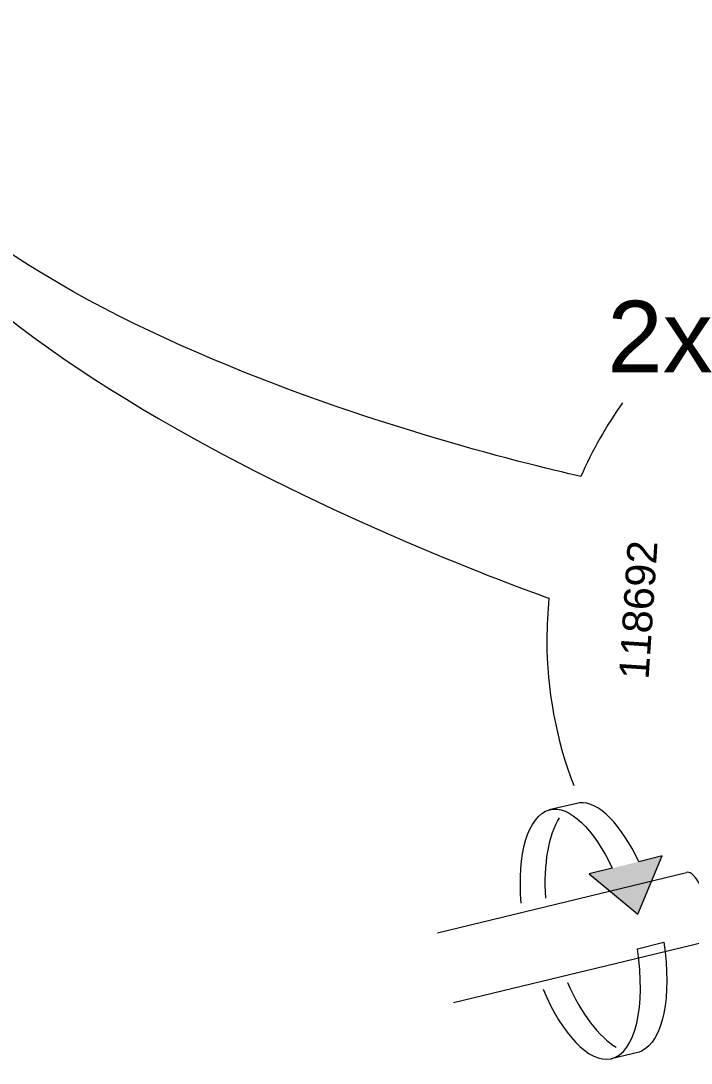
# Model space of a CAD drawing. Header units: metres. Extents: x -8.4 to 7.9, y -3.9 to 2.
# Drawn here: x 2.5166 to 2.6966, y -1.1196 to -0.8395 of the extents above; entities that cross this region are included whole.
import ezdxf

# ---------------------------------------------------------------- set-up
doc = ezdxf.new("R2010")
doc.units = ezdxf.units.M
doc.header["$MEASUREMENT"] = 0
for name, color, linetype, lineweight in [('PDF10_Geometry_Num_Penna__1', 255, 'Continuous', 18), ('PDF10_Geometry_Num_Penna__7', 7, 'Continuous', 18), ('PDF10_Solid Fills_Num_Penna__7', 7, 'Continuous', 18), ('PDF10_Text_Num_Penna__7', 7, 'Continuous', 18)]:
    doc.layers.add(name, color=color, linetype=linetype, lineweight=lineweight)
doc.styles.add('GENERATED_STYLE_2', font='')
doc.styles.get('GENERATED_STYLE_2').set_extended_font_data('Arial')

msp = doc.modelspace()

# ---------------------------------------------------------------- hatches: boundary and pattern name
at = {"layer": 'PDF10_Geometry_Num_Penna__7', "linetype": 'Continuous', "lineweight": 18}
for points in [[(2.666622351566159, -1.049659976841462), (2.666258973700835, -1.049728482504597), (2.658489537949218, -1.051518565267381)], [(2.688821164928933, -1.063927025818259), (2.669203227962085, -1.0687313576924), (2.682295255951814, -1.079531424475336)]]:
    msp.add_hatch(color=7, dxfattribs=at).paths.add_polyline_path(points)
at = {"layer": 'PDF10_Solid Fills_Num_Penna__7', "linetype": 'Continuous', "lineweight": 18}
msp.add_hatch(color=7, dxfattribs=at).paths.add_polyline_path([(2.683234528100289, -1.11637049375144), (2.682612020117889, -1.116631113122062), (2.675104692990441, -1.118449491702227)])

# ---------------------------------------------------------------- linework, layer by layer
at = {"layer": 'PDF10_Geometry_Num_Penna__1', "color": 255, "linetype": 'Continuous', "lineweight": 18, "flags": 128}
for points in [[(2.666622351566159, -1.049659976841462), (2.666258973700835, -1.049728482504597), (2.658489537949218, -1.051518565267381)], [(2.675386608686776, -1.067216786900079), (2.669203227962085, -1.068731357756777), (2.682295255888568, -1.079531424475336), (2.688821164928933, -1.063927025816062), (2.682509708399251, -1.065472870997234)], [(2.682196518378441, -1.088920572384027), (2.689246644667142, -1.087099215296769)], [(2.683234528100289, -1.11637049375144), (2.682612020117889, -1.116631113122062), (2.675104692990441, -1.118449491702227)]]:
    msp.add_lwpolyline(points, dxfattribs=at)
at = {"layer": 'PDF10_Geometry_Num_Penna__1', "color": 255, "linetype": 'Continuous', "lineweight": 18}
for points in [[(2.682509708399251, -1.065472870997234), (2.67791089344794, -1.055621458787738), (2.671825803457312, -1.049094060493827), (2.666622351566157, -1.049659976841462)], [(2.682509708399251, -1.065472870997234), (2.67791089344794, -1.055621458787738), (2.671825803457312, -1.049094060493827), (2.666622351566157, -1.049659976841462)], [(2.658489537949218, -1.051518565267381), (2.663917867125879, -1.050202065132355), (2.670452711687523, -1.05669074283406), (2.675386608686775, -1.067216786900079)], [(2.658489537949218, -1.051518565267381), (2.663917867125879, -1.050202065132355), (2.670452711687523, -1.05669074283406), (2.675386608686775, -1.067216786900079)], [(2.675104692990441, -1.118449491702227), (2.681687193665569, -1.116854501154023), (2.684458694515436, -1.10424796988367), (2.682196518378441, -1.088920572384027)], [(2.675104692990441, -1.118449491702227), (2.681687193665569, -1.116854501154023), (2.684458694515436, -1.10424796988367), (2.682196518378441, -1.088920572384027)], [(2.689246644667142, -1.087099215296769), (2.691428401112631, -1.101641776177454), (2.689066444988026, -1.113718133185285), (2.683234528100286, -1.11637049375144)], [(2.689246644667142, -1.087099215296769), (2.691428401112631, -1.101641776177454), (2.689066444988026, -1.113718133185285), (2.683234528100286, -1.11637049375144)]]:
    msp.add_open_spline(points, degree=3, dxfattribs=at)
at = {"layer": 'PDF10_Geometry_Num_Penna__7', "color": 7, "linetype": 'Continuous', "lineweight": 18, "flags": 128}
msp.add_lwpolyline([(2.658417309152218, -0.9946651197303759, 0.02515255580342259), (2.657854371311675, -1.005837499835537, 0.09162264524045353), (2.665048955194377, -1.045027206909293)], format="xyb", dxfattribs=at)
for points in [[(2.666622351566159, -1.049659976841462), (2.666258973700835, -1.049728482504597), (2.658489537949218, -1.051518565267381)], [(2.675386608686776, -1.067216786900079), (2.669203227962085, -1.068731357756777), (2.682295255888568, -1.079531424475336), (2.688821164928933, -1.063927025816062), (2.682509708399251, -1.065472870997234)], [(2.628449060037827, -1.084546039016805), (2.695349307849617, -1.068335514164142)], [(2.699907019403048, -1.08714865851451), (2.632795297587667, -1.10341428574839)], [(2.682196518378441, -1.088920572384027), (2.689246644667142, -1.087099215296769)], [(2.683234528100289, -1.11637049375144), (2.682612020117889, -1.116631113122062), (2.675104692990441, -1.118449491702227)]]:
    msp.add_lwpolyline(points, dxfattribs=at)
at = {"layer": 'PDF10_Geometry_Num_Penna__7', "color": 7, "linetype": 'Continuous', "lineweight": 18}
msp.add_arc((2.767618059644038, -1.005879980828924), 0.1097943428678053, 144.5561679185204, 156.4249080348474, dxfattribs=at)
msp.add_ellipse((2.697709358968314, -1.076799634541289), major_axis=(-0.002335159683993746, 0.008471732541920487), ratio=0.3410451069998011, start_param=4.599696410486419, end_param=6.291936644070524, dxfattribs=at)
for points in [[(2.462431393519424, -0.839545214963176), (2.459686699233392, -0.920492102224697), (2.631361891049249, -0.9850065658551397), (2.658417160226863, -0.9946658643571492)], [(2.666987814386447, -0.9619678134921907), (2.635832630195569, -0.9549042839215722), (2.479846724491133, -0.9159096690623961), (2.462431393519426, -0.8395452149631759)], [(2.682509708399251, -1.065472870997234), (2.67791089344794, -1.055621458787738), (2.671825803457312, -1.049094060493827), (2.666622351566157, -1.049659976841462)], [(2.650956595660772, -1.076595212183236), (2.649848591022244, -1.063515098285125), (2.652696043802977, -1.053236270307809), (2.658577106057746, -1.051505757686882)], [(2.658489537949218, -1.051518565267381), (2.663917867125879, -1.050202065132355), (2.670452711687523, -1.05669074283406), (2.675386608686775, -1.067216786900079)], [(2.657565158272962, -1.075241182858841), (2.656945628797656, -1.066062913252322), (2.658397651005405, -1.05818774049891), (2.661206383193933, -1.05365892046428)], [(2.675104692990441, -1.118449491702227), (2.681687193665569, -1.116854501154023), (2.684458694515436, -1.10424796988367), (2.682196518378441, -1.088920572384027)], [(2.689246644667142, -1.087099215296769), (2.691428401112631, -1.101641776177454), (2.689066444988026, -1.113718133185285), (2.683234528100286, -1.11637049375144)], [(2.656893207072823, -1.0997563811877), (2.661892631228119, -1.111823802674253), (2.669103596899832, -1.119597706186509), (2.67510528869186, -1.118449491702227)], [(2.663399904742438, -1.09796034141073), (2.667047086677594, -1.106331435595096), (2.671910988760167, -1.112604171532571), (2.676460658344445, -1.115333973283139)]]:
    msp.add_open_spline(points, degree=3, dxfattribs=at)

# ---------------------------------------------------------------- texts
at = {"layer": 'PDF10_Text_Num_Penna__7', "color": 7, "linetype": 'Continuous', "lineweight": 18, "insert": (2.674077703744837, -0.9339495020289371), "char_height": 0.01918868290168147, "attachment_point": 7, "style": 'GENERATED_STYLE_2'}
msp.add_mtext('\\A1;{\\pql;\\fArial|b0|i0|c0|p34;2x}', dxfattribs=at)
at = {"layer": 'PDF10_Text_Num_Penna__7', "color": 7, "linetype": 'Continuous', "lineweight": 18, "insert": (2.68525981409196, -1.01668611047454), "char_height": 0.007995236672856365, "attachment_point": 7, "rotation": 86.23867330745053, "style": 'GENERATED_STYLE_2'}
msp.add_mtext('\\A1;{\\pql;\\fArial|b0|i0|c0|p34;118692}', dxfattribs=at)

doc.saveas('drawing.dxf')
